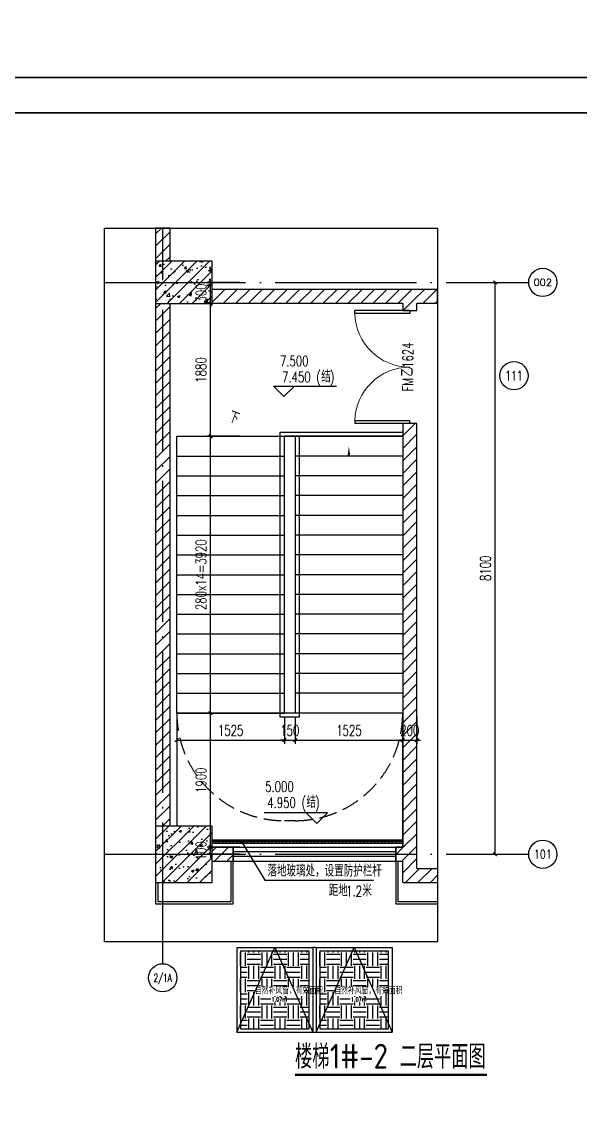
# Model space of a CAD drawing. Extents: x -222544 to -13848, y -31368 to 85559.
# Drawn here: x -43507 to -35592, y 43214 to 58536 of the extents above; entities that cross this region are included whole.
import ezdxf
from ezdxf.enums import TextEntityAlignment as Align
from ezdxf.xclip import XClip

# ---------------------------------------------------------------- set-up
doc = ezdxf.new("R2010")
doc.units = 0
doc.header["$LTSCALE"] = 1000
doc.header["$MEASUREMENT"] = 0
doc.header["$XCLIPFRAME"] = 0
for name, pattern in [('10平面$0$DOTE', [2.42, 2, -0.2, 0.02, -0.2]), ('DASH', [0.35, 0.25, -0.1]), ('DOTE', [2.42, 2, -0.2, 0.02, -0.2])]:
    doc.linetypes.add(name, pattern=pattern)
doc.layers.get('Defpoints').update_dxf_attribs({"color": 210})
for name, color, linetype in [('0-cxFrame', 155, 'Continuous'), ('10平面$0$A-AXIS-DOTE', 14, '10平面$0$DOTE'), ('10平面$0$A-WINDOW', 140, 'Continuous'), ('10平面$0$AS-WALL', 40, 'Continuous'), ('10平面$0$AS-结构边线层', 200, 'Continuous'), ('A-AXIS-D', 1, 'Continuous'), ('A-AXIS-DOTE', 14, 'DOTE'), ('A-AXIS-DP', 126, 'Continuous'), ('A-CURTAIN', 134, 'Continuous'), ('A-HRAIL', 173, 'Continuous'), ('A-STAIR', 150, 'Continuous'), ('A-WINDOW', 140, 'Continuous'), ('A-防火门窗', 1, 'Continuous'), ('AS-COLN', 6, 'Continuous'), ('AS-WALL', 40, 'Continuous'), ('DIM_ELEV', 3, 'Continuous'), ('DIM_SYMB', 3, 'Continuous'), ('PUB_HATCH', 8, 'Continuous'), ('PUB_TEXT', 7, 'Continuous'), ('SPACE', 7, 'Continuous'), ('SPACE_HATCH', 8, 'Continuous'), ('建-墙-填充', 8, 'Continuous'), ('建-文字', 7, 'Continuous'), ('建-窗', 4, 'Continuous'), ('建-箭头', 3, 'Continuous'), ('建-门窗编号', 7, 'Continuous')]:
    doc.layers.add(name, color=color, linetype=linetype)
doc.layers.add('0-cxText', color=131, linetype='Continuous', lineweight=25)
doc.styles.add('_TCH_AXIS', font='COMPLEX', dxfattribs={"bigfont": 'GBCBIG'})
doc.styles.add('_TCH_DIM', font='SIMPLEX', dxfattribs={"bigfont": 'GBCBIG'})
doc.styles.add('_TCH_DIM_T3', font='SIMPLEX', dxfattribs={"width": 0.705882, "bigfont": 'GBCBIG'})
doc.styles.add('_TCH_SPACE', font='SIMPLEX', dxfattribs={"bigfont": 'GBCBIG'})
doc.styles.add('A-STANDARD', font='SIMPLEX', dxfattribs={"bigfont": 'GBCBIG'})
doc.styles.add('A-WIN-LABEL', font='SIMPLEX', dxfattribs={"bigfont": 'GBCBIG'})
doc.styles.add('cx_tuming', font='')
doc.styles.add('cx_tuqian1', font='')
doc.styles.get("Standard").update_dxf_attribs({"font": 'gbenor.shx', "bigfont": 'gbcbig.shx'})
doc.styles.add('黑体', font='', dxfattribs={"height": 12})
doc.styles.get('cx_tuming').set_extended_font_data('SimHei')
doc.styles.get('cx_tuqian1').set_extended_font_data('SimSun')
doc.styles.get('黑体').set_extended_font_data('SimHei')
doc.dimstyles.new('_TCH_ARCH&&50', dxfattribs={"dimtxt": 148.75, "dimasz": 50, "dimexe": 50, "dimexo": 50, "dimgap": 63.125, "dimtad": 1, "dimdec": 0, "dimzin": 0, "dimdsep": 46, "dimtxsty": '_TCH_DIM_T3', "dimblk": 'ARCHTICK', "dimcen": 0.09, "dimclrt": 7, "dimazin": 2, "dimtfac": 1, "dimtdec": 0, "dimtix": 1, "dimtmove": 2, "dimatfit": 3, "dimfxl": 0, "dimtolj": 1, "dimtzin": 0, "dimarcsym": 0})
pattern_1 = [(45, (0, 89.76), (-88.38838, 88.38838), [])]
pattern_2 = [(45, (0, 0), (-88.38835, 88.38835), []), (50, (0, 0), (358.6301, -31.3761), [37.5, -412.5]), (355, (0, 0), (-69.3757, 376.096), [30, -330]), (100.4514, (29.9, -2.6), (289.2547, 344.7198), [31.87, -350.571]), (46.1842, (0, 100), (533.6205, -82.7595), [56.25, -618.75]), (96.6356, (44.47, 93.1), (467.3314, 487.059), [47.805, -525.8565]), (351.1842, (0, 100), (467.331, 487.0593), [45, -495]), (21, (50, 75), (298.4535, -201.3094), [37.5, -412.5]), (326, (50, 75), (121.6577, 362.575), [30, -330]), (71.4514, (74.87, 58.22), (420.1113, 161.2652), [31.87, -350.571]), (37.5, (0, 0), (6.07993, 166.44693), [0, -326, 0, -335, 0, -331.25]), (7.5, (0, 0), (131.53477, 197.20586), [0, -191, 0, -318.5, 0, -126.25]), (327.5, (-111.5, 0), (266.91122, -11.27744), [0, -125, 0, -390, 0, -517.5]), (317.5, (-161.5, 0), (291.5931, 50.0525), [0, -162.5, 0, -259, 0, -367.5])]
pattern_3 = [(0, (0, 0), (187.5, 187.5), [187.5, -187.5]), (0, (0, 70.31), (187.5, 187.5), [187.5, -187.5]), (0, (0, 140.62), (187.5, 187.5), [187.5, -187.5]), (90, (23.44, 164.06), (-187.5, 187.5), [187.5, -187.5]), (90, (93.75, 164.06), (-187.5, 187.5), [187.5, -187.5]), (90, (164.06, 164.06), (-187.5, 187.5), [187.5, -187.5])]

# ---------------------------------------------------------------- blocks, each defined once
blk = doc.blocks.new('TK22.A1 L(Dragon)')
at = {"layer": '0-cxFrame', "color": 7, "const_width": 0.5}
blk.add_lwpolyline([(0, 0), (-841, 0), (-841, 594), (0, 594)], close=True, dxfattribs=at)
at = {"layer": '0-cxFrame', "const_width": 0.5}
blk.add_lwpolyline([(-80, 10), (-821, 10), (-821, 584), (-80, 584)], close=True, dxfattribs=at)
at = {"style": '黑体', "flags": 4}
blk.add_attdef('图幅', text='', height=3.3, dxfattribs=at).set_placement((-40, 3), align=Align.RIGHT)
at = {"layer": '0-cxText', "flags": 4}
for tag, height, style, p in [('建设单位', 3.5, 'cx_tuming', (-45, 240)), ('项目名称', 3.5, 'cx_tuming', (-45, 210)), ('子项名称', 3.5, 'cx_tuming', (-45, 180)), ('工程编号', 3.3, 'cx_tuqian1', (-35, 165)), ('图名1', 3.5, 'cx_tuming', (-45, 87)), ('图名2', 3.5, 'cx_tuming', (-45, 79)), ('图名3', 3.5, 'cx_tuming', (-45, 71)), ('出图日期', 3.3, 'cx_tuqian1', (-39, 60)), ('专业', 3.3, 'cx_tuqian1', (-55, 52)), ('图号', 3.3, 'cx_tuqian1', (-55, 44)), ('版次', 3.3, 'cx_tuqian1', (-20, 44))]:
    blk.add_attdef(tag, text='', height=height, dxfattribs=dict(at, style=style)).set_placement(p, align=Align.MIDDLE)
at = {"layer": 'Defpoints', "color": 6, "flags": 4}
for tag, height, style, p in [('tufu', 3.3, '黑体', (-12, 12)), ('dwfname', 4, 'cx_tuqian1', (-80, 3))]:
    blk.add_attdef(tag, text='', height=height, dxfattribs=dict(at, style=style)).set_placement(p, align=Align.RIGHT)
blk = doc.blocks.new('10平面$0$dote')
at = {"layer": '10平面$0$A-AXIS-DOTE'}
for p, q in [((76882.2, 10800), (46882.2, 40800)), ((91882.2, -264080), (91882.2, 36662.3))]:
    blk.add_line(p, q, dxfattribs=at)
at = {"layer": '10平面$0$A-AXIS-DOTE', "ltscale": 2}
blk.add_line((82882.2, -169748.9), (82882.2, -75950), dxfattribs=at)
blk = doc.blocks.new('10平面$0$43243')
at = {"layer": '10平面$0$AS-结构边线层'}
blk.add_lwpolyline([(-128054, 565490), (-128054, 594490), (-131055, 594490), (-131055, 601390), (-128054, 601390), (-128054, 621120), (-128354, 621120), (-144354, 621120), (-144354, 620570), (-146454, 620570), (-146454, 621120), (-155994, 621120), (-155994, 621290), (-169514, 621290), (-169514, 621120), (-171354, 621120), (-171354, 620570), (-173454, 620570), (-173454, 621120), (-175294, 621120), (-175294, 621290), (-196514, 621290)], dxfattribs=at)
blk = doc.blocks.new('10平面')
at = {"layer": '10平面$0$A-AXIS-DOTE'}
blk.add_line((-226854.2, 832220), (-242565.8, 838750), dxfattribs=at)
at = {"layer": '10平面$0$A-WINDOW'}
blk.add_blockref('10平面$0$43243', (0, 0), dxfattribs=at)
at = {"layer": '10平面$0$AS-WALL'}
blk.add_blockref('10平面$0$dote', (-220736.4, 804820), dxfattribs=at)
blk = doc.blocks.new('_ArchTick')
at = {"color": 0, "linetype": 'ByBlock', "const_width": 0.4}
blk.add_lwpolyline([(-0.5, -0.5), (0.5, 0.5)], dxfattribs=at)
blk = doc.blocks.new('*D579')
at = {"layer": 'A-AXIS-DP', "color": 0, "lineweight": -2, "transparency": 16777216}
for p, q in [((-41309, 48692), (-41309, 48308)), ((-39784, 48692), (-39784, 48308)), ((-41309, 48358), (-39784, 48358))]:
    blk.add_line(p, q, dxfattribs=at)
at = {"layer": 'Defpoints', "color": 0, "transparency": 16777216}
for p in [(-41309, 48742), (-39784, 48742), (-39784, 48358)]:
    blk.add_point(p, dxfattribs=at)
at = {"layer": 'A-AXIS-DP', "color": 0, "lineweight": -2, "transparency": 16777216, "xscale": 50, "yscale": 50, "zscale": 50, "rotation": 180}
blk.add_blockref('_ArchTick', (-41309, 48358), dxfattribs=at)
at = {"layer": 'A-AXIS-DP', "color": 0, "lineweight": -2, "transparency": 16777216, "xscale": 50, "yscale": 50, "zscale": 50}
blk.add_blockref('_ArchTick', (-39784, 48358), dxfattribs=at)
at = {"layer": 'A-AXIS-DP', "color": 7, "transparency": 16777216, "insert": (-40546, 48495), "char_height": 148.8, "attachment_point": 5, "style": '_TCH_DIM_T3'}
blk.add_mtext('\\A1;1525', dxfattribs=at)
blk = doc.blocks.new('*D580')
at = {"layer": 'A-AXIS-DP', "color": 0, "lineweight": -2, "transparency": 16777216}
for p, q in [((-39784, 48692), (-39784, 48308)), ((-39634, 48692), (-39634, 48308)), ((-39784, 48358), (-39834, 48358)), ((-39784, 48358), (-39634, 48358)), ((-39634, 48358), (-39584, 48358))]:
    blk.add_line(p, q, dxfattribs=at)
at = {"layer": 'Defpoints', "color": 0, "transparency": 16777216}
for p in [(-39784, 48742), (-39634, 48742), (-39634, 48358)]:
    blk.add_point(p, dxfattribs=at)
at = {"layer": 'A-AXIS-DP', "color": 0, "lineweight": -2, "transparency": 16777216, "xscale": 50, "yscale": 50, "zscale": 50}
blk.add_blockref('_ArchTick', (-39784, 48358), dxfattribs=at)
at = {"layer": 'A-AXIS-DP', "color": 0, "lineweight": -2, "transparency": 16777216, "xscale": 50, "yscale": 50, "zscale": 50, "rotation": 180}
blk.add_blockref('_ArchTick', (-39634, 48358), dxfattribs=at)
at = {"layer": 'A-AXIS-DP', "color": 7, "transparency": 16777216, "insert": (-39709, 48495), "char_height": 148.8, "attachment_point": 5, "style": '_TCH_DIM_T3'}
blk.add_mtext('\\A1;150', dxfattribs=at)
blk = doc.blocks.new('*D581')
at = {"layer": 'A-AXIS-DP', "color": 0, "lineweight": -2, "transparency": 16777216}
for p, q in [((-39634, 48692), (-39634, 48308)), ((-38109, 48692), (-38109, 48308)), ((-39634, 48358), (-38109, 48358))]:
    blk.add_line(p, q, dxfattribs=at)
at = {"layer": 'Defpoints', "color": 0, "transparency": 16777216}
for p in [(-39634, 48742), (-38109, 48742), (-38109, 48358)]:
    blk.add_point(p, dxfattribs=at)
at = {"layer": 'A-AXIS-DP', "color": 0, "lineweight": -2, "transparency": 16777216, "xscale": 50, "yscale": 50, "zscale": 50, "rotation": 180}
blk.add_blockref('_ArchTick', (-39634, 48358), dxfattribs=at)
at = {"layer": 'A-AXIS-DP', "color": 0, "lineweight": -2, "transparency": 16777216, "xscale": 50, "yscale": 50, "zscale": 50}
blk.add_blockref('_ArchTick', (-38109, 48358), dxfattribs=at)
at = {"layer": 'A-AXIS-DP', "color": 7, "transparency": 16777216, "insert": (-38871, 48495), "char_height": 148.8, "attachment_point": 5, "style": '_TCH_DIM_T3'}
blk.add_mtext('\\A1;1525', dxfattribs=at)
blk = doc.blocks.new('*D582')
at = {"layer": 'A-AXIS-DP', "color": 0, "lineweight": -2, "transparency": 16777216}
for p, q in [((-38109, 48692), (-38109, 48308)), ((-37909, 48692), (-37909, 48308)), ((-38109, 48358), (-38159, 48358)), ((-38109, 48358), (-37909, 48358)), ((-37909, 48358), (-37859, 48358))]:
    blk.add_line(p, q, dxfattribs=at)
at = {"layer": 'Defpoints', "color": 0, "transparency": 16777216}
for p in [(-38109, 48742), (-37909, 48742), (-37909, 48358)]:
    blk.add_point(p, dxfattribs=at)
at = {"layer": 'A-AXIS-DP', "color": 0, "lineweight": -2, "transparency": 16777216, "xscale": 50, "yscale": 50, "zscale": 50}
blk.add_blockref('_ArchTick', (-38109, 48358), dxfattribs=at)
at = {"layer": 'A-AXIS-DP', "color": 0, "lineweight": -2, "transparency": 16777216, "xscale": 50, "yscale": 50, "zscale": 50, "rotation": 180}
blk.add_blockref('_ArchTick', (-37909, 48358), dxfattribs=at)
at = {"layer": 'A-AXIS-DP', "color": 7, "transparency": 16777216, "insert": (-38009, 48495), "char_height": 148.8, "attachment_point": 5, "style": '_TCH_DIM_T3'}
blk.add_mtext('\\A1;200', dxfattribs=at)
blk = doc.blocks.new('*D588')
at = {"layer": 'A-AXIS-DP', "color": 0, "lineweight": -2, "transparency": 16777216}
for p, q in [((-40830, 46842), (-40830, 46892)), ((-40417, 46842), (-40880, 46842)), ((-40417, 46742), (-40880, 46742)), ((-40830, 46742), (-40830, 46842)), ((-40830, 46742), (-40830, 46692))]:
    blk.add_line(p, q, dxfattribs=at)
at = {"layer": 'Defpoints', "color": 0, "transparency": 16777216}
for p in [(-40830, 46842), (-40367, 46842), (-40367, 46742)]:
    blk.add_point(p, dxfattribs=at)
at = {"layer": 'A-AXIS-DP', "color": 0, "lineweight": -2, "transparency": 16777216, "xscale": 50, "yscale": 50, "zscale": 50}
for p, rotation in [((-40830, 46842), 270), ((-40830, 46742), 90)]:
    blk.add_blockref('_ArchTick', p, dxfattribs=dict(at, rotation=rotation))
at = {"layer": 'A-AXIS-DP', "color": 7, "transparency": 16777216, "insert": (-40967, 46792), "char_height": 148.8, "attachment_point": 5, "rotation": 90, "style": '_TCH_DIM_T3'}
blk.add_mtext('\\A1;100', dxfattribs=at)
blk = doc.blocks.new('*D589')
at = {"layer": 'A-AXIS-DP', "color": 0, "lineweight": -2, "transparency": 16777216}
for p, q in [((-40417, 48742), (-40880, 48742)), ((-40830, 46842), (-40830, 48742)), ((-40417, 46842), (-40880, 46842))]:
    blk.add_line(p, q, dxfattribs=at)
at = {"layer": 'Defpoints', "color": 0, "transparency": 16777216}
for p in [(-40830, 48742), (-40367, 48742), (-40367, 46842)]:
    blk.add_point(p, dxfattribs=at)
at = {"layer": 'A-AXIS-DP', "color": 0, "lineweight": -2, "transparency": 16777216, "xscale": 50, "yscale": 50, "zscale": 50}
for p, rotation in [((-40830, 48742), 90), ((-40830, 46842), 270)]:
    blk.add_blockref('_ArchTick', p, dxfattribs=dict(at, rotation=rotation))
at = {"layer": 'A-AXIS-DP', "color": 7, "transparency": 16777216, "insert": (-40967, 47792), "char_height": 148.8, "attachment_point": 5, "rotation": 90, "style": '_TCH_DIM_T3'}
blk.add_mtext('\\A1;1900', dxfattribs=at)
blk = doc.blocks.new('*D590')
at = {"layer": 'A-AXIS-DP', "color": 0, "lineweight": -2, "transparency": 16777216}
for p, q in [((-40417, 52662), (-40880, 52662)), ((-40830, 48742), (-40830, 52662)), ((-40417, 48742), (-40880, 48742))]:
    blk.add_line(p, q, dxfattribs=at)
at = {"layer": 'Defpoints', "color": 0, "transparency": 16777216}
for p in [(-40830, 52662), (-40367, 52662), (-40367, 48742)]:
    blk.add_point(p, dxfattribs=at)
at = {"layer": 'A-AXIS-DP', "color": 0, "lineweight": -2, "transparency": 16777216, "xscale": 50, "yscale": 50, "zscale": 50}
for p, rotation in [((-40830, 52662), 90), ((-40830, 48742), 270)]:
    blk.add_blockref('_ArchTick', p, dxfattribs=dict(at, rotation=rotation))
at = {"layer": 'A-AXIS-DP', "color": 7, "transparency": 16777216, "insert": (-40967, 50702), "char_height": 148.75, "attachment_point": 5, "rotation": 90, "style": '_TCH_DIM_T3'}
blk.add_mtext('\\A1;280x14=3920', dxfattribs=at)
blk = doc.blocks.new('*D591')
at = {"layer": 'A-AXIS-DP', "color": 0, "lineweight": -2, "transparency": 16777216}
for p, q in [((-40417, 54542), (-40880, 54542)), ((-40830, 52662), (-40830, 54542)), ((-40417, 52662), (-40880, 52662))]:
    blk.add_line(p, q, dxfattribs=at)
at = {"layer": 'Defpoints', "color": 0, "transparency": 16777216}
for p in [(-40830, 54542), (-40367, 54542), (-40367, 52662)]:
    blk.add_point(p, dxfattribs=at)
at = {"layer": 'A-AXIS-DP', "color": 0, "lineweight": -2, "transparency": 16777216, "xscale": 50, "yscale": 50, "zscale": 50}
for p, rotation in [((-40830, 54542), 90), ((-40830, 52662), 270)]:
    blk.add_blockref('_ArchTick', p, dxfattribs=dict(at, rotation=rotation))
at = {"layer": 'A-AXIS-DP', "color": 7, "transparency": 16777216, "insert": (-40967, 53602), "char_height": 148.8, "attachment_point": 5, "rotation": 90, "style": '_TCH_DIM_T3'}
blk.add_mtext('\\A1;1880', dxfattribs=at)
blk = doc.blocks.new('*D592')
at = {"layer": 'A-AXIS-DP', "color": 0, "lineweight": -2, "transparency": 16777216}
for p, q in [((-40830, 54842), (-40830, 54892)), ((-40417, 54842), (-40880, 54842)), ((-40830, 54542), (-40830, 54842)), ((-40417, 54542), (-40880, 54542)), ((-40830, 54542), (-40830, 54492))]:
    blk.add_line(p, q, dxfattribs=at)
at = {"layer": 'Defpoints', "color": 0, "transparency": 16777216}
for p in [(-40830, 54842), (-40367, 54842), (-40367, 54542)]:
    blk.add_point(p, dxfattribs=at)
at = {"layer": 'A-AXIS-DP', "color": 0, "lineweight": -2, "transparency": 16777216, "xscale": 50, "yscale": 50, "zscale": 50}
for p, rotation in [((-40830, 54842), 270), ((-40830, 54542), 90)]:
    blk.add_blockref('_ArchTick', p, dxfattribs=dict(at, rotation=rotation))
at = {"layer": 'A-AXIS-DP', "color": 7, "transparency": 16777216, "insert": (-40967, 54692), "char_height": 148.8, "attachment_point": 5, "rotation": 90, "style": '_TCH_DIM_T3'}
blk.add_mtext('\\A1;300', dxfattribs=at)
blk = doc.blocks.new('*D594')
at = {"layer": 'A-AXIS-D', "color": 0, "lineweight": -2, "transparency": 16777216}
for p, q in [((-37208, 54842), (-36749, 54842)), ((-36799, 46742), (-36799, 54842)), ((-37208, 46742), (-36749, 46742))]:
    blk.add_line(p, q, dxfattribs=at)
at = {"layer": 'Defpoints', "color": 0, "transparency": 16777216}
for p in [(-37258, 54842), (-36799, 54842), (-37258, 46742)]:
    blk.add_point(p, dxfattribs=at)
at = {"layer": 'A-AXIS-D', "color": 0, "lineweight": -2, "transparency": 16777216, "xscale": 50, "yscale": 50, "zscale": 50}
for p, rotation in [((-36799, 54842), 90), ((-36799, 46742), 270)]:
    blk.add_blockref('_ArchTick', p, dxfattribs=dict(at, rotation=rotation))
at = {"layer": 'A-AXIS-D', "color": 7, "transparency": 16777216, "insert": (-36937, 50792), "char_height": 148.8, "attachment_point": 5, "rotation": 90, "style": '_TCH_DIM_T3'}
blk.add_mtext('\\A1;8100', dxfattribs=at)
blk = doc.blocks.new('WINDOW2DLIB$DYNSTYLE$00000005')
at = {"color": 0}
for points in [[(-0.5, 0.5), (-0.5, -0.5)], [(-0.5, 0.5), (0.5, 0.5)], [(0.5, -0.5), (0.5, 0.5)], [(0.5, 0.1667), (-0.5, 0.1667)], [(0.5, -0.1667), (-0.5, -0.1667)], [(-0.5, -0.5), (0.5, -0.5)]]:
    blk.add_lwpolyline(points, dxfattribs=at)
blk = doc.blocks.new('$DorLib2D$00000002')
for p, q in [((-0.5, 0), (-0.5, 0.4875)), ((-0.475, 0.4875), (-0.5, 0.4875)), ((-0.475, 0), (-0.475, 0.4875)), ((0.475, 0), (0.475, 0.4875)), ((0.475, 0.4875), (0.5, 0.4875)), ((0.5, 0), (0.5, 0.4875)), ((-0.5, 0), (-0.475, 0)), ((0.5, 0), (0.475, 0))]:
    blk.add_line(p, q)
at = {"lineweight": 13}
for centre, start, end in [((-0.4875, 0), 0, 88.53072), ((0.4875, 0), 91.46928, 180)]:
    blk.add_arc(centre, 0.4875, start, end, dxfattribs=at)
blk = doc.blocks.new('99平面图例外参$0$$LinePat$圆环')
for points in [[(0, 150), (300, 150)], [(0, 0), (300, 0)], [(0, -150), (300, -150)]]:
    blk.add_lwpolyline(points)
at = {"color": 0}
blk.add_circle((150, 0), 150, dxfattribs=at)

msp = doc.modelspace()

# ---------------------------------------------------------------- hatches: boundary and pattern name
at = {"layer": 'PUB_HATCH'}
h = msp.add_hatch(dxfattribs=at)
h.set_pattern_fill('钢筋混凝土', color=256, scale=50, style=0)
h.set_pattern_definition(pattern_2)
h.paths.add_polyline_path([(-41608.8, 54542.4), (-40808.8, 54542.4), (-40808.8, 55142.4), (-41608.8, 55142.4)])
h = msp.add_hatch(dxfattribs=at)
h.set_pattern_fill('钢筋混凝土', color=256, scale=50, style=0)
h.set_pattern_definition(pattern_2)
h.paths.add_polyline_path([(-41608.8, 46342.4), (-40808.8, 46342.4), (-40808.8, 47142.4), (-41608.8, 47142.4)])
at = {"layer": 'SPACE_HATCH'}
h = msp.add_hatch(dxfattribs=at)
h.set_pattern_fill('土壤', color=1, scale=50, style=0)
h.set_pattern_definition(pattern_3)
h.paths.add_polyline_path([(-39433.8, 44270), (-40408.8, 44270), (-40408.8, 45370), (-39433.8, 45370)])
h.paths.add_polyline_path([(-40215.2, 44734), (-39510.8, 44734), (-39510.8, 44864), (-40215.2, 44864)])
h.paths.add_polyline_path([(-39976.4, 44640.8), (-39751, 44640.8), (-39751, 44725), (-39976.4, 44725)])
h = msp.add_hatch(dxfattribs=at)
h.set_pattern_fill('土壤', color=1, scale=50, style=0)
h.set_pattern_definition(pattern_3)
h.paths.add_polyline_path([(-38308.8, 44270), (-39283.8, 44270), (-39283.8, 45370), (-38308.8, 45370)])
h.paths.add_polyline_path([(-39090.2, 44734), (-38385.8, 44734), (-38385.8, 44864), (-39090.2, 44864)])
h.paths.add_polyline_path([(-38851.4, 44640.8), (-38626, 44640.8), (-38626, 44725), (-38851.4, 44725)])
at = {"layer": '建-墙-填充'}
h = msp.add_hatch(dxfattribs=at)
h.set_pattern_fill('普通砖', color=256, scale=50, style=0)
h.set_pattern_definition(pattern_1)
h.paths.add_polyline_path([(-41608.8, 55142.4), (-41408.8, 55142.4), (-41408.8, 55612.4), (-41608.8, 55612.4)])
h = msp.add_hatch(dxfattribs=at)
h.set_pattern_fill('普通砖', color=256, scale=50, style=0)
h.set_pattern_definition(pattern_1)
h.paths.add_polyline_path([(-40808.8, 54742.4), (-40808.8, 54542.4), (-38108.8, 54542.4), (-38008.8, 54609), (-38008.8, 54742.4)])
h = msp.add_hatch(dxfattribs=at)
h.set_pattern_fill('普通砖', color=256, scale=50, style=0)
h.set_pattern_definition(pattern_1)
h.paths.add_polyline_path([(-37614.6, 54742.4), (-38008.8, 54742.4), (-38008.8, 54609), (-37908.8, 54542.4), (-37614.6, 54542.4)])
h = msp.add_hatch(dxfattribs=at)
h.set_pattern_fill('普通砖', color=256, scale=50, style=0)
h.set_pattern_definition(pattern_1)
h.paths.add_polyline_path([(-38108.8, 54542.4), (-38108.8, 54442.4), (-37908.8, 54442.4), (-37908.8, 54542.4), (-38008.8, 54609)])
h = msp.add_hatch(dxfattribs=at)
h.set_pattern_fill('普通砖', color=256, scale=50, style=0)
h.set_pattern_definition(pattern_1)
h.paths.add_polyline_path([(-41608.8, 47142.4), (-41408.8, 47142.4), (-41408.8, 54542.4), (-41608.8, 54542.4)])
h = msp.add_hatch(dxfattribs=at)
h.set_pattern_fill('普通砖', color=256, scale=50, style=0)
h.set_pattern_definition(pattern_1)
h.paths.add_polyline_path([(-37908.8, 46742.4), (-37908.8, 52842.4), (-38108.8, 52842.4), (-38108.8, 46842.4), (-38042.1, 46742.4)])
h = msp.add_hatch(dxfattribs=at)
h.set_pattern_fill('普通砖', color=256, scale=50, style=0)
h.set_pattern_definition(pattern_1)
h.paths.add_polyline_path([(-40808.8, 46842.4), (-40808.8, 46642.4), (-40508.8, 46642.4), (-40508.8, 46842.4)])
h = msp.add_hatch(dxfattribs=at)
h.set_pattern_fill('普通砖', color=256, scale=50, style=0)
h.set_pattern_definition(pattern_1)
h.paths.add_polyline_path([(-38108.8, 46842.4), (-38208.8, 46842.4), (-38208.8, 46642.4), (-38108.8, 46642.4), (-38042.1, 46742.4)])
h = msp.add_hatch(dxfattribs=at)
h.set_pattern_fill('普通砖', color=256, scale=50, style=0)
h.set_pattern_definition(pattern_1)
h.paths.add_polyline_path([(-38108.8, 46342.4), (-37908.8, 46542.4), (-37908.8, 46742.4), (-38042.1, 46742.4), (-38108.8, 46642.4)])
h = msp.add_hatch(dxfattribs=at)
h.set_pattern_fill('普通砖', color=256, scale=50, style=0)
h.set_pattern_definition(pattern_1)
h.paths.add_polyline_path([(-37908.8, 46542.4), (-38108.8, 46342.4), (-37614.6, 46342.4), (-37614.6, 46542.4)])

# ---------------------------------------------------------------- linework, layer by layer
at = {"layer": 'A-AXIS-D'}
for centre in [(-36124.6, 54842.4), (-36533.8, 53521), (-36124.6, 46742.4), (-41508.8, 44992.1)]:
    msp.add_circle(centre, 200, dxfattribs=at)
at = {"layer": 'A-AXIS-DOTE'}
for p, q in [((-41508.8, 45192.1), (-41508.8, 55612.4)), ((-42334.6, 54842.4), (-36324.6, 54842.4)), ((-42334.6, 46742.4), (-36324.6, 46742.4))]:
    msp.add_line(p, q, dxfattribs=at)
at = {"layer": 'A-CURTAIN'}
for points in [[(-41608.8, 46342.4), (-41608.8, 46042.4), (-40508.8, 46042.4), (-40508.8, 46642.4)], [(-41578.8, 46342.4), (-41578.8, 46072.4), (-40538.8, 46072.4), (-40538.8, 46642.4)], [(-38208.8, 46642.4), (-38208.8, 46042.4), (-37614.6, 46042.4)], [(-38178.8, 46642.4), (-38178.8, 46072.4), (-37614.6, 46072.4)]]:
    msp.add_lwpolyline(points, dxfattribs=at)
at = {"layer": 'A-STAIR'}
for p, q in [((-39843.8, 48682.4), (-39843.8, 52722.4)), ((-39843.8, 52722.4), (-38108.8, 52722.4)), ((-38108.8, 52722.4), (-38108.8, 52662.4)), ((-41308.8, 48742.4), (-41308.8, 52662.4)), ((-41308.8, 52662.4), (-39783.8, 52662.4)), ((-39633.8, 52662.4), (-39783.8, 52662.4)), ((-39783.8, 48742.4), (-39783.8, 52662.4)), ((-39783.8, 48742.4), (-39783.8, 52662.4)), ((-39783.8, 52662.4), (-38108.8, 52662.4)), ((-39633.8, 52662.4), (-39633.8, 48742.4)), ((-38108.8, 52662.4), (-39633.8, 52662.4)), ((-39633.8, 52662.4), (-39633.8, 48742.4)), ((-39573.8, 52662.4), (-39633.8, 52662.4)), ((-39573.8, 52662.4), (-39573.8, 48682.4)), ((-38108.8, 52662.4), (-38108.8, 48742.4)), ((-41308.8, 52382.4), (-39783.8, 52382.4)), ((-38108.8, 52382.4), (-39633.8, 52382.4)), ((-41308.8, 52102.4), (-39783.8, 52102.4)), ((-38108.8, 52102.4), (-39633.8, 52102.4)), ((-41308.8, 51822.4), (-39783.8, 51822.4)), ((-38108.8, 51822.4), (-39633.8, 51822.4)), ((-41308.8, 51542.4), (-39783.8, 51542.4)), ((-38108.8, 51542.4), (-39633.8, 51542.4)), ((-41308.8, 51262.4), (-39783.8, 51262.4)), ((-38108.8, 51262.4), (-39633.8, 51262.4)), ((-41308.8, 50982.4), (-39783.8, 50982.4)), ((-38108.8, 50982.4), (-39633.8, 50982.4)), ((-41308.8, 50702.4), (-39783.8, 50702.4)), ((-38108.8, 50702.4), (-39633.8, 50702.4)), ((-41308.8, 50422.4), (-39783.8, 50422.4)), ((-38108.8, 50422.4), (-39633.8, 50422.4)), ((-41308.8, 50142.4), (-39783.8, 50142.4)), ((-38108.8, 50142.4), (-39633.8, 50142.4)), ((-41308.8, 49862.4), (-39783.8, 49862.4)), ((-38108.8, 49862.4), (-39633.8, 49862.4)), ((-41308.8, 49582.4), (-39783.8, 49582.4)), ((-38108.8, 49582.4), (-39633.8, 49582.4)), ((-41308.8, 49302.4), (-39783.8, 49302.4)), ((-38108.8, 49302.4), (-39633.8, 49302.4)), ((-41308.8, 49022.4), (-39783.8, 49022.4)), ((-38108.8, 49022.4), (-39633.8, 49022.4)), ((-41308.8, 48742.4), (-39783.8, 48742.4)), ((-41308.8, 48742.4), (-41308.8, 47142.4)), ((-38108.8, 48742.4), (-41308.8, 48742.4)), ((-39633.8, 48742.4), (-39783.8, 48742.4)), ((-38108.8, 48742.4), (-39633.8, 48742.4)), ((-38108.8, 46842.4), (-38108.8, 48742.4)), ((-39573.8, 48682.4), (-39843.8, 48682.4)), ((-40808.8, 46842.4), (-38108.8, 46842.4))]:
    msp.add_line(p, q, dxfattribs=at)
at = {"layer": 'A-WINDOW', "color": 9, "linetype": 'DASH'}
msp.add_line((-39633.8, 47217.4), (-39783.8, 47217.4), dxfattribs=at)
at = {"layer": 'A-WINDOW'}
for p, q in [((-40458.8, 45420), (-39383.8, 45420)), ((-40458.8, 45420), (-40458.8, 44220)), ((-39383.8, 45420), (-39383.8, 44220)), ((-39333.8, 45420), (-39383.8, 45420)), ((-39333.8, 45420), (-38258.8, 45420)), ((-39333.8, 45420), (-39333.8, 44220)), ((-38258.8, 45420), (-38258.8, 44220)), ((-40458.8, 44220), (-38258.8, 44220))]:
    msp.add_line(p, q, dxfattribs=at)
at = {"layer": 'A-WINDOW', "color": 9, "linetype": 'DASH'}
for points in [[(-41308.8, 48742.4, 0.4142136), (-39783.8, 47217.4)], [(-38108.8, 48742.4, -0.4142136), (-39633.8, 47217.4)]]:
    msp.add_lwpolyline(points, format="xyb", dxfattribs=at)
at = {"layer": 'A-WINDOW'}
for points in [[(-40458.8, 44220), (-39921.3, 45420), (-39383.8, 44220)], [(-39333.8, 44220), (-38796.3, 45420), (-38258.8, 44220)]]:
    msp.add_lwpolyline(points, dxfattribs=at)
for points in [[(-39433.8, 45370), (-40408.8, 45370), (-40408.8, 44270), (-39433.8, 44270)], [(-39283.8, 44270), (-38308.8, 44270), (-38308.8, 45370), (-39283.8, 45370)]]:
    msp.add_lwpolyline(points, close=True, dxfattribs=at)
at = {"layer": 'A-WINDOW', "const_width": 35}
msp.add_lwpolyline([(-39633.5, 43618), (-36914.9, 43618)], dxfattribs=at)
at = {"layer": 'AS-COLN'}
for p, q in [((-40808.8, 55142.4), (-41608.8, 55142.4)), ((-41608.8, 55142.4), (-41608.8, 54542.4)), ((-40808.8, 54542.4), (-40808.8, 55142.4)), ((-41608.8, 54542.4), (-40808.8, 54542.4)), ((-40808.8, 47142.4), (-41608.8, 47142.4)), ((-41608.8, 47142.4), (-41608.8, 46342.4)), ((-40808.8, 46342.4), (-40808.8, 47142.4)), ((-41608.8, 46342.4), (-40808.8, 46342.4))]:
    msp.add_line(p, q, dxfattribs=at)
at = {"layer": 'AS-WALL'}
for p, q in [((-41608.8, 55612.4), (-41608.8, 55142.4)), ((-41408.8, 55612.4), (-41608.8, 55612.4)), ((-41408.8, 55612.4), (-41408.8, 55142.4)), ((-38008.8, 54742.4), (-40808.8, 54742.4)), ((-37614.6, 54742.4), (-38008.8, 54742.4)), ((-37614.6, 54542.4), (-37614.6, 54742.4)), ((-41608.8, 54542.4), (-41608.8, 47142.4)), ((-41408.8, 54542.4), (-41408.8, 47142.4)), ((-38108.8, 54542.4), (-40808.8, 54542.4)), ((-38108.8, 54542.4), (-38108.8, 54442.4)), ((-38108.8, 54442.4), (-37908.8, 54442.4)), ((-37614.6, 54542.4), (-37908.8, 54542.4)), ((-37908.8, 54442.4), (-37908.8, 54542.4)), ((-37908.8, 52842.4), (-38108.8, 52842.4)), ((-38108.8, 52842.4), (-38108.8, 46842.4)), ((-37908.8, 46742.4), (-37908.8, 52842.4)), ((-40508.8, 46842.4), (-40808.8, 46842.4)), ((-40508.8, 46642.4), (-40508.8, 46842.4)), ((-38108.8, 46842.4), (-38208.8, 46842.4)), ((-38208.8, 46842.4), (-38208.8, 46642.4)), ((-37908.8, 46542.4), (-37908.8, 46742.4)), ((-40808.8, 46642.4), (-40508.8, 46642.4)), ((-38208.8, 46642.4), (-38108.8, 46642.4)), ((-38108.8, 46342.4), (-38108.8, 46642.4)), ((-37908.8, 46542.4), (-37614.6, 46542.4)), ((-37614.6, 46542.4), (-37614.6, 46342.4)), ((-38108.8, 46342.4), (-37614.6, 46342.4))]:
    msp.add_line(p, q, dxfattribs=at)
at = {"layer": 'DIM_ELEV'}
for p, q in [((-39790.9, 53224.5), (-39940.9, 53374.5)), ((-39940.9, 53374.5), (-39046.9, 53374.5)), ((-39790.9, 53224.5), (-39640.9, 53374.5)), ((-39176.5, 47328.4), (-40070.5, 47328.4)), ((-39326.5, 47178.4), (-39476.5, 47328.4)), ((-39326.5, 47178.4), (-39176.5, 47328.4))]:
    msp.add_line(p, q, dxfattribs=at)
at = {"layer": 'DIM_SYMB'}
for p, q in [((-40393.4, 46921.9), (-40060.5, 46373.4)), ((-40060.5, 46373.4), (-38523.9, 46373.4))]:
    msp.add_line(p, q, dxfattribs=at)
msp.add_lwpolyline([(-42334.6, 55612.4), (-37614.6, 55612.4), (-37614.6, 45502.4), (-42334.6, 45502.4)], close=True, dxfattribs=at)
at = {"layer": 'DIM_SYMB', "const_width": 20}
msp.add_lwpolyline([(-40398.6, 46930.5, 1), (-40388.2, 46913.4, 1)], format="xyb", close=True, dxfattribs=at)
at = {"layer": '建-箭头'}
msp.add_lwpolyline([(-40546.3, 52802.4, 0, 0, 0), (-40546.3, 47792.4, 0, 0, 0), (-38871.3, 47792.4, 0, 0, 0), (-38871.3, 52522.4, 0, 40, 0), (-38871.3, 52372.4, 0, 0, 0)], format="xyseb", dxfattribs=at)

# ---------------------------------------------------------------- block references
at = {"layer": '0-cxFrame', "xscale": 50, "yscale": 50, "zscale": 50}
msp.add_blockref('TK22.A1 L(Dragon)', (-13860.5, 28045), dxfattribs=at)
at = {"layer": 'A-HRAIL', "xscale": 0.166666667564121, "yscale": 0.166666667564121, "zscale": 0.166666667564121, "rotation": 180}
for p in [(-40758.8, 46917.4), (-40708.8, 46917.4), (-40658.8, 46917.4), (-40608.8, 46917.4), (-40558.8, 46917.4), (-40508.8, 46917.4), (-40458.8, 46917.4), (-40408.8, 46917.4), (-40358.8, 46917.4), (-40308.8, 46917.4), (-40258.8, 46917.4), (-40208.8, 46917.4), (-40158.8, 46917.4), (-40108.8, 46917.4), (-40058.8, 46917.4), (-40008.8, 46917.4), (-39958.8, 46917.4), (-39908.8, 46917.4), (-39858.8, 46917.4), (-39808.8, 46917.4), (-39758.8, 46917.4), (-39708.8, 46917.4), (-39658.8, 46917.4), (-39608.8, 46917.4), (-39558.8, 46917.4), (-39508.8, 46917.4), (-39458.8, 46917.4), (-39408.8, 46917.4), (-39358.8, 46917.4), (-39308.8, 46917.4), (-39258.8, 46917.4), (-39208.8, 46917.4), (-39158.8, 46917.4), (-39108.8, 46917.4), (-39058.8, 46917.4), (-39008.8, 46917.4), (-38958.8, 46917.4), (-38908.8, 46917.4), (-38858.8, 46917.4), (-38808.8, 46917.4), (-38758.8, 46917.4), (-38708.8, 46917.4), (-38658.8, 46917.4), (-38608.8, 46917.4), (-38558.8, 46917.4), (-38508.8, 46917.4), (-38458.8, 46917.4), (-38408.8, 46917.4), (-38358.8, 46917.4), (-38308.8, 46917.4), (-38258.8, 46917.4), (-38208.8, 46917.4), (-38158.8, 46917.4), (-38108.8, 46917.4)]:
    msp.add_blockref('99平面图例外参$0$$LinePat$圆环', p, dxfattribs=at)
at = {"layer": 'A-WINDOW'}
ref = msp.add_blockref('10平面', (96415.9, -617629.4), dxfattribs=at)
XClip(ref).set_block_clipping_path([(-138597.9348454606, 638955.4337286151), (-127699.4397844896, 643918.9745761734)])
ref = msp.add_blockref('10平面', (89760.1, -572410.9), dxfattribs=at)
XClip(ref).set_block_clipping_path([(-138649.4371028924, 547908.4159631686), (-127397.9057266749, 552712.4060170917)])
at = {"layer": 'A-防火门窗', "xscale": 1600, "yscale": 1600, "zscale": 200, "rotation": 89.99999999913906}
msp.add_blockref('$DorLib2D$00000002', (-38008.8, 53642.4), dxfattribs=at)
at = {"layer": '建-窗', "xscale": 2300.000003921654, "yscale": 200, "zscale": 200, "rotation": 4.764361839266385e-12}
msp.add_blockref('WINDOW2DLIB$DYNSTYLE$00000005', (-39358.8, 46742.4), dxfattribs=at)

# ---------------------------------------------------------------- texts
at = {"layer": 'PUB_TEXT', "style": '_TCH_AXIS'}
for s, height, p, p2 in [('002', 101.48, (-36255.1, 54791.6), (-35994.1, 54791.6)), ('111', 132.75, (-36657, 53454.6), (-36410.5, 53454.6)), ('101', 120.6, (-36250.9, 46682.1), (-35998.3, 46682.1))]:
    msp.add_text(s, height=height, dxfattribs=at).set_placement(p, p2, align=Align.FIT)
at = {"layer": 'PUB_TEXT', "style": '_TCH_DIM', "width": 0.705882}
for s, height, p in [('7.500', 148.75, (-39848, 53654.5)), ('7.450', 148.75, (-39818, 53427)), ('(', 148.8, (-39333, 53427)), (')', 148.8, (-39140.2, 53427)), ('5.000', 148.75, (-40057.3, 47626.4)), ('4.950', 148.75, (-40027.3, 47398.9)), ('(', 148.8, (-39542.3, 47398.9)), (')', 148.8, (-39349.4, 47398.9)), ('1.2', 148.75, (-38910.7, 46145.9))]:
    msp.add_text(s, height=height, dxfattribs=at).set_placement(p)
at = {"layer": 'PUB_TEXT', "style": '_TCH_DIM'}
for s, height, p in [('结', 168.8, (-39263, 53427)), ('结', 168.8, (-39472.3, 47398.9)), ('落地玻璃处，设置防护栏杆', 168.794, (-40024.8, 46425.9)), ('距地', 168.79, (-39156.4, 46145.9)), ('米', 168.8, (-38680.7, 46145.9))]:
    msp.add_text(s, height=height, dxfattribs=at).set_placement(p)
at = {"layer": 'PUB_TEXT', "style": '_TCH_AXIS', "width": 0.65625}
msp.add_text('2/1A', height=109.88, dxfattribs=at).set_placement((-41637.6, 44937.2), (-41380, 44937.2), align=Align.FIT)
at = {"layer": 'PUB_TEXT'}
for s, height, p in [('楼梯', 337.59, (-39633.5, 43706.7)), ('1#-2', 350, (-39142, 43706.7)), ('二层平面图', 337.59, (-38150.3, 43706.7))]:
    msp.add_text(s, height=height, dxfattribs=at).set_placement(p)
at = {"layer": 'SPACE', "color": 1, "style": '_TCH_SPACE'}
for p in [(-40202.2, 44760), (-39077.2, 44760)]:
    msp.add_text('自然补风窗，有效面积', height=96.45, dxfattribs=at).set_placement(p)
at = {"layer": 'SPACE', "color": 1, "style": '_TCH_SPACE', "width": 0.705882}
for s, height, p in [('1.07m', 59.5, (-39968, 44657.6)), ('2', 29.8, (-39776, 44692.6)), ('1.07m', 59.5, (-38843, 44657.6)), ('2', 29.8, (-38651, 44692.6))]:
    msp.add_text(s, height=height, dxfattribs=at).set_placement(p)
at = {"layer": '建-文字', "style": 'A-STANDARD'}
msp.add_text('下', height=168.8, rotation=339.92971, dxfattribs=at).set_placement((-40590.9, 52871.2))
at = {"layer": '建-门窗编号', "style": 'A-WIN-LABEL', "width": 0.705882}
for s, p in [('1624', (-37961.3, 53631.3)), ('FM', (-37961.3, 53298.4))]:
    msp.add_text(s, height=148.75, rotation=90, dxfattribs=at).set_placement(p)
at = {"layer": '建-门窗编号', "style": 'A-WIN-LABEL'}
msp.add_text('乙', height=168.8, rotation=90, dxfattribs=at).set_placement((-37961.3, 53508.4))

# ---------------------------------------------------------------- dimensions: what is measured, and where the dimension line sits
at = {"layer": 'A-AXIS-D'}
dim = msp.add_aligned_dim(p1=(-37258.1, 46742.4), p2=(-37258.1, 54842.4), distance=-458.7, dimstyle='_TCH_ARCH&&50', dxfattribs=at)
dim.commit()
dim.dimension.update_dxf_attribs({"geometry": '*D594', "text_midpoint": (-36936.9, 50792.4)})
at = {"layer": 'A-AXIS-DP'}
for p1, p2, distance, picture, middle in [((-40366.7, 54542.4), (-40366.7, 54842.4), 463.1, '*D592', (-40967.3, 54692.4)), ((-40366.7, 52662.4), (-40366.7, 54542.4), 463.1, '*D591', (-40967.3, 53602.4)), ((-41308.8, 48742.4), (-39783.8, 48742.4), -384.6, '*D579', (-40546.3, 48495.3)), ((-40366.7, 46842.4), (-40366.7, 48742.4), 463.1, '*D589', (-40967.3, 47792.4)), ((-39783.8, 48742.4), (-39633.8, 48742.4), -384.6, '*D580', (-39708.8, 48495.3)), ((-39633.8, 48742.4), (-38108.8, 48742.4), -384.6, '*D581', (-38871.3, 48495.3)), ((-38108.8, 48742.4), (-37908.8, 48742.4), -384.6, '*D582', (-38008.8, 48495.3)), ((-40366.7, 46742.4), (-40366.7, 46842.4), 463.1, '*D588', (-40967.3, 46792.4))]:
    dim = msp.add_aligned_dim(p1=p1, p2=p2, distance=distance, dimstyle='_TCH_ARCH&&50', dxfattribs=at)
    dim.commit()
    dim.dimension.update_dxf_attribs({"geometry": picture, "text_midpoint": middle})
dim = msp.add_aligned_dim(p1=(-40366.7, 48742.4), p2=(-40366.7, 52662.4), distance=463.1, text='280x14=3920', dimstyle='_TCH_ARCH&&50', dxfattribs=at)
dim.commit()
dim.dimension.update_dxf_attribs({"geometry": '*D590', "text_midpoint": (-40967.3, 50702.4)})

# ---------------------------------------------------------------- next in the draw order: block references
at = {"layer": 'A-WINDOW'}
ref = msp.add_blockref('10平面', (123458.1, -791602.5), dxfattribs=at)
XClip(ref).set_block_clipping_path([(-149069.4947712686, 822142.4845585017), (-143135.4832539898, 832892.364749553)])
at = {"layer": 'DIM_SYMB'}
ref = msp.add_blockref('10平面', (199076.5, -794617.3), dxfattribs=at)
XClip(ref).set_block_clipping_path([(-232392.0561316109, 827085.1265105864), (-225852.3232791438, 833011.0461944257)])

doc.saveas('drawing.dxf')
